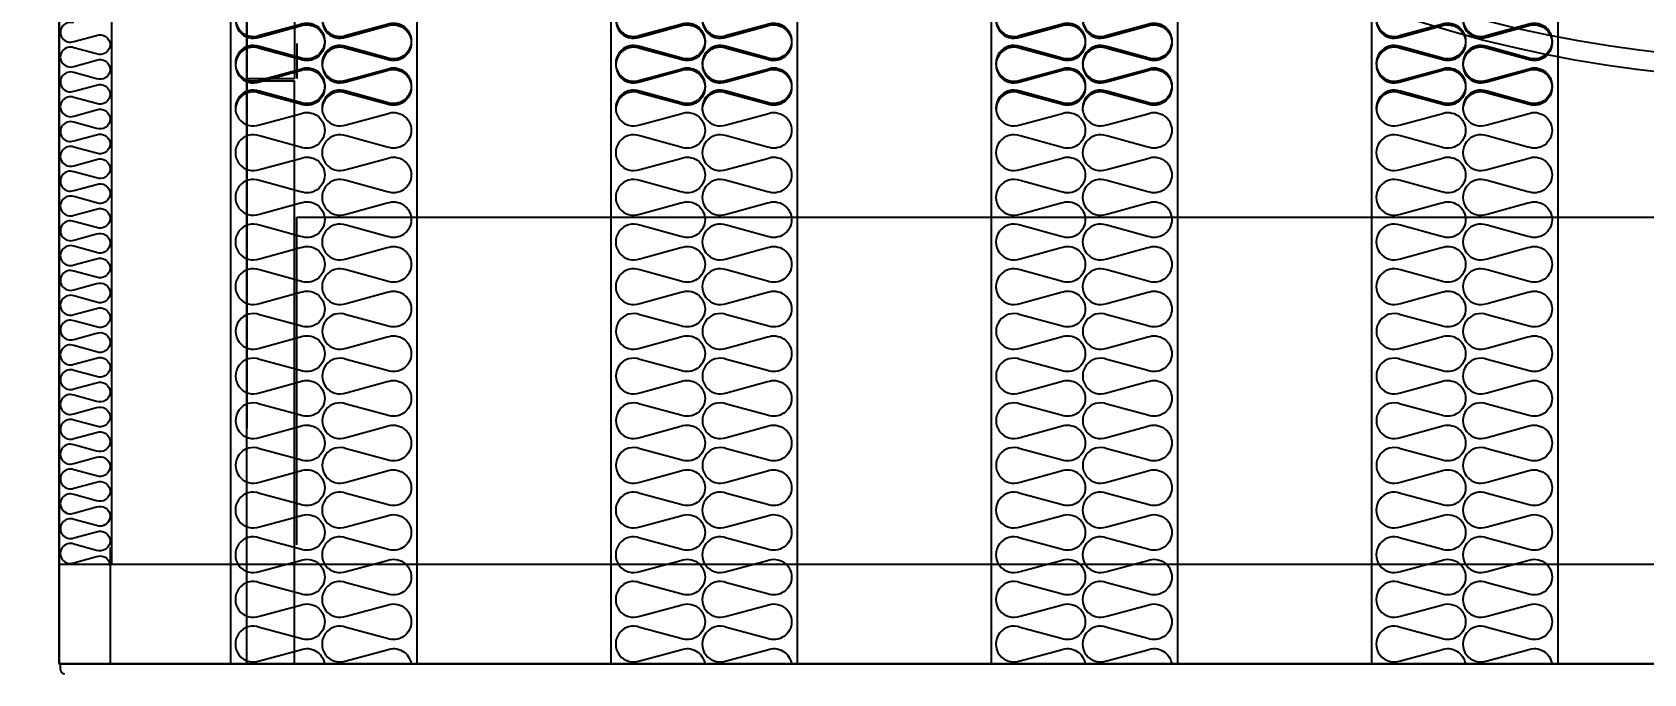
# Model space of a CAD drawing. Header units: millimetres. Extents: x 2911 to 32318, y 2586 to 23381.
# Drawn here: x 7168 to 8464, y 9303 to 9819 of the extents above; entities that cross this region are included whole.
import ezdxf

# ---------------------------------------------------------------- set-up
doc = ezdxf.new("R2010")
doc.units = ezdxf.units.MM
doc.linetypes.add('HIDDEN', pattern=[0.375, 0.25, -0.125])
for name, color, linetype in [('SMS', 220, 'Continuous'), ('냉각탑', 4, 'Continuous'), ('냉각탑_dim', 1, 'Continuous'), ('냉각탑_찬넬방진', 1, 'Continuous')]:
    doc.layers.add(name, color=color, linetype=linetype)
doc.styles.add('HY울릉도L', font='')
doc.styles.get('HY울릉도L').set_extended_font_data('HY울릉도L')
doc.dimstyles.new('성지DIM', dxfattribs={"dimtxt": 3.5, "dimasz": 3, "dimexe": 1, "dimexo": 2.5, "dimgap": 2, "dimtad": 1, "dimdec": 0, "dimzin": 3, "dimdsep": 46, "dimtxsty": 'HY울릉도L', "dimblk": 'ARCHTICK', "dimcen": -2, "dimclrd": 256, "dimclre": 256, "dimclrt": 7, "dimadec": 0, "dimazin": 0, "dimtfac": 1, "dimtdec": 0, "dimtofl": 0, "dimtmove": 0, "dimatfit": 3, "dimfxl": 1, "dimtolj": 1, "dimtzin": 0, "dimlwe": -1, "dimarcsym": 0})

# ---------------------------------------------------------------- blocks, each defined once
blk = doc.blocks.new('_ArchTick')
at = {"color": 0, "linetype": 'ByBlock', "const_width": 0.15}
blk.add_lwpolyline([(-0.5, -0.5), (0.5, 0.5)], dxfattribs=at)
blk = doc.blocks.new('*D675')
at = {"layer": 'Defpoints', "color": 0, "transparency": 16777216}
for p in [(6532.2, 12311.1), (7189.4, 12311.1), (7189.4, 9311.1)]:
    blk.add_point(p, dxfattribs=at)
at = {"layer": '냉각탑_dim', "transparency": 16777216}
for p, q in [((7089.4, 12311.1), (6492.2, 12311.1)), ((7089.4, 9311.1), (6492.2, 9311.1))]:
    blk.add_line(p, q, dxfattribs=at)
at = {"layer": '냉각탑_dim', "lineweight": -2, "transparency": 16777216}
blk.add_line((6532.2, 9311.1), (6532.2, 12311.1), dxfattribs=at)
at = {"layer": '냉각탑_dim', "lineweight": -2, "transparency": 16777216, "xscale": 120, "yscale": 120, "zscale": 120}
for p, rotation in [((6532.2, 12311.1), 90), ((6532.2, 9311.1), 270)]:
    blk.add_blockref('_ArchTick', p, dxfattribs=dict(at, rotation=rotation))
at = {"layer": '냉각탑_dim', "color": 7, "transparency": 16777216, "insert": (6382.2, 10811.1), "char_height": 140, "attachment_point": 5, "rotation": 90, "style": 'HY울릉도L'}
blk.add_mtext('\\A1;3000', dxfattribs=at)
blk = doc.blocks.new('A$C1FB73ED1')
for radius in [1280, 1260]:
    blk.add_circle((1280, 1280), radius)
blk = doc.blocks.new('3')
for p, q in [((7189.4, 12311.1), (7189.4, 9311.1)), ((7340.3, 11943.6), (7340.3, 9781.8)), ((7378.7, 11943.6), (7378.7, 9781.8)), ((7380.6, 9809.9), (7380.6, 9781.8)), ((7340.3, 9781.8), (7378.7, 9781.8)), ((7340.3, 9779.9), (7340.3, 9500.5)), ((7340.3, 9311.1), (7340.3, 9779.9)), ((7340.3, 9779.9), (7378.7, 9779.9)), ((7378.7, 9311.1), (7378.7, 9779.9)), ((7380.6, 9406.8), (7380.6, 9670.2)), ((7380.6, 9670.2), (9889.4, 9670.2)), ((7230.6, 9311.1), (7230.6, 9404.9)), ((7189.4, 9311.1), (9644.4, 9311.1)), ((7228.7, 9311.1), (7190.3, 9311.1)), ((7228.7, 9311.1), (7190.3, 9311.1)), ((9889.4, 9311.1), (7340.3, 9311.1)), ((8463.4, 9311.1), (7380.6, 9311.1)), ((9889.4, 9311.1), (7380.6, 9311.1))]:
    blk.add_line(p, q)
at = {"color": 7}
for p, q in [((7189.4, 12311.1), (7189.4, 9311.1)), ((7231.4, 12311.1), (7231.4, 9391.1)), ((7327.2, 12271.8), (7327.2, 9311.1)), ((7477.2, 12271.8), (7477.2, 9311.1)), ((7633.2, 12271.8), (7633.2, 9311.1)), ((7783.2, 12271.8), (7783.2, 9311.1)), ((7939.2, 12271.8), (7939.2, 9311.1)), ((8089.2, 12271.8), (8089.2, 9311.1)), ((8245.2, 12271.8), (8245.2, 9311.1)), ((8395.2, 12271.8), (8395.2, 9311.1)), ((9889.4, 9391.1), (7189.4, 9391.1)), ((7189.4, 9311.1), (9644.4, 9311.1))]:
    blk.add_line(p, q, dxfattribs=at)
at = {"ltscale": 500}
blk.add_lwpolyline([(7189.4, 12311.1), (9889.1, 12311.1), (9889.1, 9311.1), (7189.4, 9311.1)], close=True, dxfattribs=at)
at = {"layer": 'SMS', "color": 5}
for points in [[(7350.6, 9841.8, 1.449198), (7350.6, 9815), (7383.5, 9823.9, -0.524856), (7403, 9810.4, -0.524856), (7383.5, 9797), (7350.6, 9805.9, 0.440524), (7331.7, 9796.4, 0.440524)], [(7420.3, 9841.8, 1.449198), (7420.3, 9815), (7453.2, 9823.9, -0.524856), (7472.6, 9810.4, -0.524856), (7453.2, 9797), (7420.3, 9805.9, 0.440524), (7401.3, 9796.4, 0.440524)], [(7656.6, 9841.8, 1.449198), (7656.6, 9815), (7689.5, 9823.9, -0.524856), (7709, 9810.4, -0.524856), (7689.5, 9797), (7656.6, 9805.9, 0.440524), (7637.7, 9796.4, 0.440524)], [(7726.3, 9841.8, 1.449198), (7726.3, 9815), (7759.2, 9823.9, -0.524856), (7778.6, 9810.4, -0.524856), (7759.2, 9797), (7726.3, 9805.9, 0.440524), (7707.3, 9796.4, 0.440524)], [(7962.6, 9841.8, 1.449198), (7962.6, 9815), (7995.5, 9823.9, -0.524856), (8015, 9810.4, -0.524856), (7995.5, 9797), (7962.6, 9805.9, 0.440524), (7943.7, 9796.4, 0.440524)], [(8032.3, 9841.8, 1.449198), (8032.3, 9815), (8065.2, 9823.9, -0.524856), (8084.6, 9810.4, -0.524856), (8065.2, 9797), (8032.3, 9805.9, 0.440524), (8013.3, 9796.4, 0.440524)], [(8268.6, 9841.8, 1.449198), (8268.6, 9815), (8301.5, 9823.9, -0.524856), (8321, 9810.4, -0.524856), (8301.5, 9797), (8268.6, 9805.9, 0.440524), (8249.7, 9796.4, 0.440524)], [(8338.3, 9841.8, 1.449198), (8338.3, 9815), (8371.2, 9823.9, -0.524856), (8390.6, 9810.4, -0.524856), (8371.2, 9797), (8338.3, 9805.9, 0.440524), (8319.3, 9796.4, 0.440524)], [(7350.6, 9843.2, 1.449198), (7350.6, 9816.4), (7383.5, 9825.3, -0.524856), (7403, 9811.8, -0.524856), (7383.5, 9798.4), (7350.6, 9807.3, 1.449198), (7350.6, 9780.4), (7383.5, 9789.3, -0.524856), (7403, 9775.9, -0.524856), (7383.5, 9762.5), (7350.6, 9771.4, 1.449198), (7350.6, 9744.5), (7383.5, 9753.4, -0.524856), (7403, 9740, -0.524856), (7383.5, 9726.6), (7350.6, 9735.5, 1.449198), (7350.6, 9708.6), (7383.5, 9717.5, -0.524856), (7403, 9704.1, -0.524856), (7383.5, 9690.7), (7350.6, 9699.6, 1.449198), (7350.6, 9672.7), (7383.5, 9681.6, -0.524856), (7403, 9668.2, -0.524856), (7383.5, 9654.8), (7350.6, 9663.7, 1.449198), (7350.6, 9636.8), (7383.5, 9645.7, -0.524856), (7403, 9632.3, -0.524856), (7383.5, 9618.8), (7350.6, 9627.8, 1.449198), (7350.6, 9600.9), (7383.5, 9609.8, -0.524856), (7403, 9596.4, -0.524856), (7383.5, 9582.9), (7350.6, 9591.8, 1.449198), (7350.6, 9565), (7383.5, 9573.9, -0.524856), (7403, 9560.5, -0.524856), (7383.5, 9547), (7350.6, 9555.9, 1.449198), (7350.6, 9529.1), (7383.5, 9538, -0.524856), (7403, 9524.5, -0.524856), (7383.5, 9511.1), (7350.6, 9520, 1.449198), (7350.6, 9493.2), (7383.5, 9502.1, -0.524856), (7403, 9488.6, -0.524856), (7383.5, 9475.2), (7350.6, 9484.1, 1.449198), (7350.6, 9457.3), (7383.5, 9466.2, -0.524856), (7403, 9452.7, -0.524856), (7383.5, 9439.3), (7350.6, 9448.2, 1.449198), (7350.6, 9421.3), (7383.5, 9430.2, -0.524856), (7403, 9416.8, -0.524856), (7383.5, 9403.4), (7350.6, 9412.3, 1.449198), (7350.6, 9385.4), (7383.5, 9394.3, -0.524856), (7403, 9380.9, -0.524856), (7383.5, 9367.5), (7350.6, 9376.4, 1.449198), (7350.6, 9349.5), (7383.5, 9358.4, -0.524856), (7403, 9345, -0.524856), (7383.5, 9331.6), (7350.6, 9340.5, 1.449198), (7350.6, 9313.6), (7383.5, 9322.5, -0.479826), (7402.8, 9311.1, -0.479826)], [(7420.3, 9843.2, 1.449198), (7420.3, 9816.4), (7453.2, 9825.3, -0.524856), (7472.6, 9811.8, -0.524856), (7453.2, 9798.4), (7420.3, 9807.3, 1.449198), (7420.3, 9780.4), (7453.2, 9789.3, -0.524856), (7472.6, 9775.9, -0.524856), (7453.2, 9762.5), (7420.3, 9771.4, 1.449198), (7420.3, 9744.5), (7453.2, 9753.4, -0.524856), (7472.6, 9740, -0.524856), (7453.2, 9726.6), (7420.3, 9735.5, 1.449198), (7420.3, 9708.6), (7453.2, 9717.5, -0.524856), (7472.6, 9704.1, -0.524856), (7453.2, 9690.7), (7420.3, 9699.6, 1.449198), (7420.3, 9672.7), (7453.2, 9681.6, -0.524856), (7472.6, 9668.2, -0.524856), (7453.2, 9654.8), (7420.3, 9663.7, 1.449198), (7420.3, 9636.8), (7453.2, 9645.7, -0.524856), (7472.6, 9632.3, -0.524856), (7453.2, 9618.8), (7420.3, 9627.8, 1.449198), (7420.3, 9600.9), (7453.2, 9609.8, -0.524856), (7472.6, 9596.4, -0.524856), (7453.2, 9582.9), (7420.3, 9591.8, 1.449198), (7420.3, 9565), (7453.2, 9573.9, -0.524856), (7472.6, 9560.5, -0.524856), (7453.2, 9547), (7420.3, 9555.9, 1.449198), (7420.3, 9529.1), (7453.2, 9538, -0.524856), (7472.6, 9524.5, -0.524856), (7453.2, 9511.1), (7420.3, 9520, 1.449198), (7420.3, 9493.2), (7453.2, 9502.1, -0.524856), (7472.6, 9488.6, -0.524856), (7453.2, 9475.2), (7420.3, 9484.1, 1.449198), (7420.3, 9457.3), (7453.2, 9466.2, -0.524856), (7472.6, 9452.7, -0.524856), (7453.2, 9439.3), (7420.3, 9448.2, 1.449198), (7420.3, 9421.3), (7453.2, 9430.2, -0.524856), (7472.6, 9416.8, -0.524856), (7453.2, 9403.4), (7420.3, 9412.3, 1.449198), (7420.3, 9385.4), (7453.2, 9394.3, -0.524856), (7472.6, 9380.9, -0.524856), (7453.2, 9367.5), (7420.3, 9376.4, 1.449198), (7420.3, 9349.5), (7453.2, 9358.4, -0.524856), (7472.6, 9345, -0.524856), (7453.2, 9331.6), (7420.3, 9340.5, 1.449198), (7420.3, 9313.6), (7453.2, 9322.5, -0.479826), (7472.5, 9311.1, -0.479826)], [(7656.6, 9843.2, 1.449198), (7656.6, 9816.4), (7689.5, 9825.3, -0.524856), (7709, 9811.8, -0.524856), (7689.5, 9798.4), (7656.6, 9807.3, 1.449198), (7656.6, 9780.4), (7689.5, 9789.3, -0.524856), (7709, 9775.9, -0.524856), (7689.5, 9762.5), (7656.6, 9771.4, 1.449198), (7656.6, 9744.5), (7689.5, 9753.4, -0.524856), (7709, 9740, -0.524856), (7689.5, 9726.6), (7656.6, 9735.5, 1.449198), (7656.6, 9708.6), (7689.5, 9717.5, -0.524856), (7709, 9704.1, -0.524856), (7689.5, 9690.7), (7656.6, 9699.6, 1.449198), (7656.6, 9672.7), (7689.5, 9681.6, -0.524856), (7709, 9668.2, -0.524856), (7689.5, 9654.8), (7656.6, 9663.7, 1.449198), (7656.6, 9636.8), (7689.5, 9645.7, -0.524856), (7709, 9632.3, -0.524856), (7689.5, 9618.8), (7656.6, 9627.8, 1.449198), (7656.6, 9600.9), (7689.5, 9609.8, -0.524856), (7709, 9596.4, -0.524856), (7689.5, 9582.9), (7656.6, 9591.8, 1.449198), (7656.6, 9565), (7689.5, 9573.9, -0.524856), (7709, 9560.5, -0.524856), (7689.5, 9547), (7656.6, 9555.9, 1.449198), (7656.6, 9529.1), (7689.5, 9538, -0.524856), (7709, 9524.5, -0.524856), (7689.5, 9511.1), (7656.6, 9520, 1.449198), (7656.6, 9493.2), (7689.5, 9502.1, -0.524856), (7709, 9488.6, -0.524856), (7689.5, 9475.2), (7656.6, 9484.1, 1.449198), (7656.6, 9457.3), (7689.5, 9466.2, -0.524856), (7709, 9452.7, -0.524856), (7689.5, 9439.3), (7656.6, 9448.2, 1.449198), (7656.6, 9421.3), (7689.5, 9430.2, -0.524856), (7709, 9416.8, -0.524856), (7689.5, 9403.4), (7656.6, 9412.3, 1.449198), (7656.6, 9385.4), (7689.5, 9394.3, -0.524856), (7709, 9380.9, -0.524856), (7689.5, 9367.5), (7656.6, 9376.4, 1.449198), (7656.6, 9349.5), (7689.5, 9358.4, -0.524856), (7709, 9345, -0.524856), (7689.5, 9331.6), (7656.6, 9340.5, 1.449198), (7656.6, 9313.6), (7689.5, 9322.5, -0.479826), (7708.8, 9311.1, -0.479826)], [(7726.3, 9843.2, 1.449198), (7726.3, 9816.4), (7759.2, 9825.3, -0.524856), (7778.6, 9811.8, -0.524856), (7759.2, 9798.4), (7726.3, 9807.3, 1.449198), (7726.3, 9780.4), (7759.2, 9789.3, -0.524856), (7778.6, 9775.9, -0.524856), (7759.2, 9762.5), (7726.3, 9771.4, 1.449198), (7726.3, 9744.5), (7759.2, 9753.4, -0.524856), (7778.6, 9740, -0.524856), (7759.2, 9726.6), (7726.3, 9735.5, 1.449198), (7726.3, 9708.6), (7759.2, 9717.5, -0.524856), (7778.6, 9704.1, -0.524856), (7759.2, 9690.7), (7726.3, 9699.6, 1.449198), (7726.3, 9672.7), (7759.2, 9681.6, -0.524856), (7778.6, 9668.2, -0.524856), (7759.2, 9654.8), (7726.3, 9663.7, 1.449198), (7726.3, 9636.8), (7759.2, 9645.7, -0.524856), (7778.6, 9632.3, -0.524856), (7759.2, 9618.8), (7726.3, 9627.8, 1.449198), (7726.3, 9600.9), (7759.2, 9609.8, -0.524856), (7778.6, 9596.4, -0.524856), (7759.2, 9582.9), (7726.3, 9591.8, 1.449198), (7726.3, 9565), (7759.2, 9573.9, -0.524856), (7778.6, 9560.5, -0.524856), (7759.2, 9547), (7726.3, 9555.9, 1.449198), (7726.3, 9529.1), (7759.2, 9538, -0.524856), (7778.6, 9524.5, -0.524856), (7759.2, 9511.1), (7726.3, 9520, 1.449198), (7726.3, 9493.2), (7759.2, 9502.1, -0.524856), (7778.6, 9488.6, -0.524856), (7759.2, 9475.2), (7726.3, 9484.1, 1.449198), (7726.3, 9457.3), (7759.2, 9466.2, -0.524856), (7778.6, 9452.7, -0.524856), (7759.2, 9439.3), (7726.3, 9448.2, 1.449198), (7726.3, 9421.3), (7759.2, 9430.2, -0.524856), (7778.6, 9416.8, -0.524856), (7759.2, 9403.4), (7726.3, 9412.3, 1.449198), (7726.3, 9385.4), (7759.2, 9394.3, -0.524856), (7778.6, 9380.9, -0.524856), (7759.2, 9367.5), (7726.3, 9376.4, 1.449198), (7726.3, 9349.5), (7759.2, 9358.4, -0.524856), (7778.6, 9345, -0.524856), (7759.2, 9331.6), (7726.3, 9340.5, 1.449198), (7726.3, 9313.6), (7759.2, 9322.5, -0.479826), (7778.5, 9311.1, -0.479826)], [(7962.6, 9843.2, 1.449198), (7962.6, 9816.4), (7995.5, 9825.3, -0.524856), (8015, 9811.8, -0.524856), (7995.5, 9798.4), (7962.6, 9807.3, 1.449198), (7962.6, 9780.4), (7995.5, 9789.3, -0.524856), (8015, 9775.9, -0.524856), (7995.5, 9762.5), (7962.6, 9771.4, 1.449198), (7962.6, 9744.5), (7995.5, 9753.4, -0.524856), (8015, 9740, -0.524856), (7995.5, 9726.6), (7962.6, 9735.5, 1.449198), (7962.6, 9708.6), (7995.5, 9717.5, -0.524856), (8015, 9704.1, -0.524856), (7995.5, 9690.7), (7962.6, 9699.6, 1.449198), (7962.6, 9672.7), (7995.5, 9681.6, -0.524856), (8015, 9668.2, -0.524856), (7995.5, 9654.8), (7962.6, 9663.7, 1.449198), (7962.6, 9636.8), (7995.5, 9645.7, -0.524856), (8015, 9632.3, -0.524856), (7995.5, 9618.8), (7962.6, 9627.8, 1.449198), (7962.6, 9600.9), (7995.5, 9609.8, -0.524856), (8015, 9596.4, -0.524856), (7995.5, 9582.9), (7962.6, 9591.8, 1.449198), (7962.6, 9565), (7995.5, 9573.9, -0.524856), (8015, 9560.5, -0.524856), (7995.5, 9547), (7962.6, 9555.9, 1.449198), (7962.6, 9529.1), (7995.5, 9538, -0.524856), (8015, 9524.5, -0.524856), (7995.5, 9511.1), (7962.6, 9520, 1.449198), (7962.6, 9493.2), (7995.5, 9502.1, -0.524856), (8015, 9488.6, -0.524856), (7995.5, 9475.2), (7962.6, 9484.1, 1.449198), (7962.6, 9457.3), (7995.5, 9466.2, -0.524856), (8015, 9452.7, -0.524856), (7995.5, 9439.3), (7962.6, 9448.2, 1.449198), (7962.6, 9421.3), (7995.5, 9430.2, -0.524856), (8015, 9416.8, -0.524856), (7995.5, 9403.4), (7962.6, 9412.3, 1.449198), (7962.6, 9385.4), (7995.5, 9394.3, -0.524856), (8015, 9380.9, -0.524856), (7995.5, 9367.5), (7962.6, 9376.4, 1.449198), (7962.6, 9349.5), (7995.5, 9358.4, -0.524856), (8015, 9345, -0.524856), (7995.5, 9331.6), (7962.6, 9340.5, 1.449198), (7962.6, 9313.6), (7995.5, 9322.5, -0.479826), (8014.8, 9311.1, -0.479826)], [(8032.3, 9843.2, 1.449198), (8032.3, 9816.4), (8065.2, 9825.3, -0.524856), (8084.6, 9811.8, -0.524856), (8065.2, 9798.4), (8032.3, 9807.3, 1.449198), (8032.3, 9780.4), (8065.2, 9789.3, -0.524856), (8084.6, 9775.9, -0.524856), (8065.2, 9762.5), (8032.3, 9771.4, 1.449198), (8032.3, 9744.5), (8065.2, 9753.4, -0.524856), (8084.6, 9740, -0.524856), (8065.2, 9726.6), (8032.3, 9735.5, 1.449198), (8032.3, 9708.6), (8065.2, 9717.5, -0.524856), (8084.6, 9704.1, -0.524856), (8065.2, 9690.7), (8032.3, 9699.6, 1.449198), (8032.3, 9672.7), (8065.2, 9681.6, -0.524856), (8084.6, 9668.2, -0.524856), (8065.2, 9654.8), (8032.3, 9663.7, 1.449198), (8032.3, 9636.8), (8065.2, 9645.7, -0.524856), (8084.6, 9632.3, -0.524856), (8065.2, 9618.8), (8032.3, 9627.8, 1.449198), (8032.3, 9600.9), (8065.2, 9609.8, -0.524856), (8084.6, 9596.4, -0.524856), (8065.2, 9582.9), (8032.3, 9591.8, 1.449198), (8032.3, 9565), (8065.2, 9573.9, -0.524856), (8084.6, 9560.5, -0.524856), (8065.2, 9547), (8032.3, 9555.9, 1.449198), (8032.3, 9529.1), (8065.2, 9538, -0.524856), (8084.6, 9524.5, -0.524856), (8065.2, 9511.1), (8032.3, 9520, 1.449198), (8032.3, 9493.2), (8065.2, 9502.1, -0.524856), (8084.6, 9488.6, -0.524856), (8065.2, 9475.2), (8032.3, 9484.1, 1.449198), (8032.3, 9457.3), (8065.2, 9466.2, -0.524856), (8084.6, 9452.7, -0.524856), (8065.2, 9439.3), (8032.3, 9448.2, 1.449198), (8032.3, 9421.3), (8065.2, 9430.2, -0.524856), (8084.6, 9416.8, -0.524856), (8065.2, 9403.4), (8032.3, 9412.3, 1.449198), (8032.3, 9385.4), (8065.2, 9394.3, -0.524856), (8084.6, 9380.9, -0.524856), (8065.2, 9367.5), (8032.3, 9376.4, 1.449198), (8032.3, 9349.5), (8065.2, 9358.4, -0.524856), (8084.6, 9345, -0.524856), (8065.2, 9331.6), (8032.3, 9340.5, 1.449198), (8032.3, 9313.6), (8065.2, 9322.5, -0.479826), (8084.5, 9311.1, -0.479826)], [(8268.6, 9843.2, 1.449198), (8268.6, 9816.4), (8301.5, 9825.3, -0.524856), (8321, 9811.8, -0.524856), (8301.5, 9798.4), (8268.6, 9807.3, 1.449198), (8268.6, 9780.4), (8301.5, 9789.3, -0.524856), (8321, 9775.9, -0.524856), (8301.5, 9762.5), (8268.6, 9771.4, 1.449198), (8268.6, 9744.5), (8301.5, 9753.4, -0.524856), (8321, 9740, -0.524856), (8301.5, 9726.6), (8268.6, 9735.5, 1.449198), (8268.6, 9708.6), (8301.5, 9717.5, -0.524856), (8321, 9704.1, -0.524856), (8301.5, 9690.7), (8268.6, 9699.6, 1.449198), (8268.6, 9672.7), (8301.5, 9681.6, -0.524856), (8321, 9668.2, -0.524856), (8301.5, 9654.8), (8268.6, 9663.7, 1.449198), (8268.6, 9636.8), (8301.5, 9645.7, -0.524856), (8321, 9632.3, -0.524856), (8301.5, 9618.8), (8268.6, 9627.8, 1.449198), (8268.6, 9600.9), (8301.5, 9609.8, -0.524856), (8321, 9596.4, -0.524856), (8301.5, 9582.9), (8268.6, 9591.8, 1.449198), (8268.6, 9565), (8301.5, 9573.9, -0.524856), (8321, 9560.5, -0.524856), (8301.5, 9547), (8268.6, 9555.9, 1.449198), (8268.6, 9529.1), (8301.5, 9538, -0.524856), (8321, 9524.5, -0.524856), (8301.5, 9511.1), (8268.6, 9520, 1.449198), (8268.6, 9493.2), (8301.5, 9502.1, -0.524856), (8321, 9488.6, -0.524856), (8301.5, 9475.2), (8268.6, 9484.1, 1.449198), (8268.6, 9457.3), (8301.5, 9466.2, -0.524856), (8321, 9452.7, -0.524856), (8301.5, 9439.3), (8268.6, 9448.2, 1.449198), (8268.6, 9421.3), (8301.5, 9430.2, -0.524856), (8321, 9416.8, -0.524856), (8301.5, 9403.4), (8268.6, 9412.3, 1.449198), (8268.6, 9385.4), (8301.5, 9394.3, -0.524856), (8321, 9380.9, -0.524856), (8301.5, 9367.5), (8268.6, 9376.4, 1.449198), (8268.6, 9349.5), (8301.5, 9358.4, -0.524856), (8321, 9345, -0.524856), (8301.5, 9331.6), (8268.6, 9340.5, 1.449198), (8268.6, 9313.6), (8301.5, 9322.5, -0.479826), (8320.8, 9311.1, -0.479826)], [(8338.3, 9843.2, 1.449198), (8338.3, 9816.4), (8371.2, 9825.3, -0.524856), (8390.6, 9811.8, -0.524856), (8371.2, 9798.4), (8338.3, 9807.3, 1.449198), (8338.3, 9780.4), (8371.2, 9789.3, -0.524856), (8390.6, 9775.9, -0.524856), (8371.2, 9762.5), (8338.3, 9771.4, 1.449198), (8338.3, 9744.5), (8371.2, 9753.4, -0.524856), (8390.6, 9740, -0.524856), (8371.2, 9726.6), (8338.3, 9735.5, 1.449198), (8338.3, 9708.6), (8371.2, 9717.5, -0.524856), (8390.6, 9704.1, -0.524856), (8371.2, 9690.7), (8338.3, 9699.6, 1.449198), (8338.3, 9672.7), (8371.2, 9681.6, -0.524856), (8390.6, 9668.2, -0.524856), (8371.2, 9654.8), (8338.3, 9663.7, 1.449198), (8338.3, 9636.8), (8371.2, 9645.7, -0.524856), (8390.6, 9632.3, -0.524856), (8371.2, 9618.8), (8338.3, 9627.8, 1.449198), (8338.3, 9600.9), (8371.2, 9609.8, -0.524856), (8390.6, 9596.4, -0.524856), (8371.2, 9582.9), (8338.3, 9591.8, 1.449198), (8338.3, 9565), (8371.2, 9573.9, -0.524856), (8390.6, 9560.5, -0.524856), (8371.2, 9547), (8338.3, 9555.9, 1.449198), (8338.3, 9529.1), (8371.2, 9538, -0.524856), (8390.6, 9524.5, -0.524856), (8371.2, 9511.1), (8338.3, 9520, 1.449198), (8338.3, 9493.2), (8371.2, 9502.1, -0.524856), (8390.6, 9488.6, -0.524856), (8371.2, 9475.2), (8338.3, 9484.1, 1.449198), (8338.3, 9457.3), (8371.2, 9466.2, -0.524856), (8390.6, 9452.7, -0.524856), (8371.2, 9439.3), (8338.3, 9448.2, 1.449198), (8338.3, 9421.3), (8371.2, 9430.2, -0.524856), (8390.6, 9416.8, -0.524856), (8371.2, 9403.4), (8338.3, 9412.3, 1.449198), (8338.3, 9385.4), (8371.2, 9394.3, -0.524856), (8390.6, 9380.9, -0.524856), (8371.2, 9367.5), (8338.3, 9376.4, 1.449198), (8338.3, 9349.5), (8371.2, 9358.4, -0.524856), (8390.6, 9345, -0.524856), (8371.2, 9331.6), (8338.3, 9340.5, 1.449198), (8338.3, 9313.6), (8371.2, 9322.5, -0.479826), (8390.5, 9311.1, -0.479826)], [(7201.1, 9826.3, 1.449198), (7201.1, 9811.4), (7219.4, 9816.3, -0.524856), (7230.2, 9808.9, -0.524856), (7219.4, 9801.4), (7201.1, 9806.4, 1.449198), (7201.1, 9791.4), (7219.4, 9796.4, -0.524856), (7230.2, 9788.9, -0.524856), (7219.4, 9781.5), (7201.1, 9786.4, 1.449198), (7201.1, 9771.5), (7219.4, 9776.4, -0.524856), (7230.2, 9769, -0.524856), (7219.4, 9761.5), (7201.1, 9766.5, 1.449198), (7201.1, 9751.5), (7219.4, 9756.5, -0.524856), (7230.2, 9749, -0.524856), (7219.4, 9741.6), (7201.1, 9746.5, 1.449198), (7201.1, 9731.6), (7219.4, 9736.5, -0.524856), (7230.2, 9729.1, -0.524856), (7219.4, 9721.6), (7201.1, 9726.6, 1.449198), (7201.1, 9711.6), (7219.4, 9716.6, -0.524856), (7230.2, 9709.1, -0.524856), (7219.4, 9701.7), (7201.1, 9706.6, 1.449198), (7201.1, 9691.7), (7219.4, 9696.6, -0.524856), (7230.2, 9689.2, -0.524856), (7219.4, 9681.7), (7201.1, 9686.7, 1.449198), (7201.1, 9671.7), (7219.4, 9676.7, -0.524856), (7230.2, 9669.2, -0.524856), (7219.4, 9661.8), (7201.1, 9666.7, 1.449198), (7201.1, 9651.8), (7219.4, 9656.7, -0.524856), (7230.2, 9649.3, -0.524856), (7219.4, 9641.8), (7201.1, 9646.8, 1.449198), (7201.1, 9631.8), (7219.4, 9636.8, -0.524856), (7230.2, 9629.3, -0.524856), (7219.4, 9621.9), (7201.1, 9626.8, 1.449198), (7201.1, 9611.9), (7219.4, 9616.8, -0.524856), (7230.2, 9609.4, -0.524856), (7219.4, 9601.9), (7201.1, 9606.9, 1.449198), (7201.1, 9591.9), (7219.4, 9596.9, -0.524856), (7230.2, 9589.4, -0.524856), (7219.4, 9582), (7201.1, 9586.9, 1.449198), (7201.1, 9572), (7219.4, 9576.9, -0.524856), (7230.2, 9569.5, -0.524856), (7219.4, 9562), (7201.1, 9567, 1.449198), (7201.1, 9552), (7219.4, 9557, -0.524856), (7230.2, 9549.5, -0.524856), (7219.4, 9542.1), (7201.1, 9547, 1.449198), (7201.1, 9532.1), (7219.4, 9537, -0.524856), (7230.2, 9529.6, -0.524856), (7219.4, 9522.1), (7201.1, 9527.1, 1.449198), (7201.1, 9512.1), (7219.4, 9517.1, -0.524856), (7230.2, 9509.6, -0.524856), (7219.4, 9502.2), (7201.1, 9507.1, 1.449198), (7201.1, 9492.2), (7219.4, 9497.1, -0.524856), (7230.2, 9489.7, -0.524856), (7219.4, 9482.2), (7201.1, 9487.2, 1.449198), (7201.1, 9472.2), (7219.4, 9477.2, -0.524856), (7230.2, 9469.7, -0.524856), (7219.4, 9462.3), (7201.1, 9467.2, 1.449198), (7201.1, 9452.3), (7219.4, 9457.2, -0.524856), (7230.2, 9449.8, -0.524856), (7219.4, 9442.3), (7201.1, 9447.3, 1.449198), (7201.1, 9432.3), (7219.4, 9437.3, -0.524856), (7230.2, 9429.8, -0.417249), (7222.2, 9421.8)], [(7350.6, 9805.9, 1.449198), (7350.6, 9779.1), (7383.5, 9788, -0.524856), (7403, 9774.5, -0.524856), (7383.5, 9761.1), (7350.6, 9770, 0.54148), (7331.2, 9755.8, 0.54148)], [(7420.3, 9805.9, 1.449198), (7420.3, 9779.1), (7453.2, 9788, -0.524856), (7472.6, 9774.5, -0.524856), (7453.2, 9761.1), (7420.3, 9770, 0.54148), (7400.8, 9755.8, 0.54148)], [(7656.6, 9805.9, 1.449198), (7656.6, 9779.1), (7689.5, 9788, -0.524856), (7709, 9774.5, -0.524856), (7689.5, 9761.1), (7656.6, 9770, 0.54148), (7637.2, 9755.8, 0.54148)], [(7726.3, 9805.9, 1.449198), (7726.3, 9779.1), (7759.2, 9788, -0.524856), (7778.6, 9774.5, -0.524856), (7759.2, 9761.1), (7726.3, 9770, 0.54148), (7706.8, 9755.8, 0.54148)], [(7962.6, 9805.9, 1.449198), (7962.6, 9779.1), (7995.5, 9788, -0.524856), (8015, 9774.5, -0.524856), (7995.5, 9761.1), (7962.6, 9770, 0.54148), (7943.2, 9755.8, 0.54148)], [(8032.3, 9805.9, 1.449198), (8032.3, 9779.1), (8065.2, 9788, -0.524856), (8084.6, 9774.5, -0.524856), (8065.2, 9761.1), (8032.3, 9770, 0.54148), (8012.8, 9755.8, 0.54148)], [(8268.6, 9805.9, 1.449198), (8268.6, 9779.1), (8301.5, 9788, -0.524856), (8321, 9774.5, -0.524856), (8301.5, 9761.1), (8268.6, 9770, 0.54148), (8249.2, 9755.8, 0.54148)], [(8338.3, 9805.9, 1.449198), (8338.3, 9779.1), (8371.2, 9788, -0.524856), (8390.6, 9774.5, -0.524856), (8371.2, 9761.1), (8338.3, 9770, 0.54148), (8318.8, 9755.8, 0.54148)], [(7190.6, 9437.8, 0.446849), (7201.1, 9432.3), (7219.4, 9437.3, -0.524856), (7230.2, 9429.8, -0.524856), (7219.4, 9422.4), (7201.1, 9427.3, 1.449198), (7201.1, 9412.4), (7219.4, 9417.3, -0.524856), (7230.2, 9409.9, -0.524856), (7219.4, 9402.4), (7201.1, 9407.4, 1.449198), (7201.1, 9392.4), (7219.4, 9397.4, -0.476486), (7230.1, 9391.1, -0.476486)]]:
    blk.add_lwpolyline(points, format="xyb", dxfattribs=at)
at = {"layer": '냉각탑', "color": 6, "linetype": 'HIDDEN'}
for p, q in [((7340.3, 9311.1), (7340.3, 12111.1)), ((7697.7, 9311.1), (7340.3, 9311.1))]:
    blk.add_line(p, q, dxfattribs=at)
at = {"layer": '냉각탑', "ltscale": 30}
for q in [(7340.3, 12111.1), (9889.4, 9311.1)]:
    blk.add_line((7340.3, 9311.1), q, dxfattribs=at)
at = {"layer": '냉각탑_찬넬방진', "ltscale": 150}
for p, q in [((7190.3, 9311.1), (7242.3, 9311.1)), ((7190.3, 9306.4), (7190.3, 9311.1)), ((7190.3, 9311.1), (7242.3, 9311.1)), ((7190.3, 9311.1), (7242.3, 9311.1)), ((7190.3, 9306.4), (7190.3, 9311.1)), ((7190.3, 9311.1), (7242.3, 9311.1))]:
    blk.add_line(p, q, dxfattribs=at)
at = {"layer": '냉각탑_찬넬방진', "ltscale": 30}
blk.add_line((7340.3, 9311.1), (9851.9, 9311.1), dxfattribs=at)
blk.add_line((7340.3, 9311.1), (9851.9, 9311.1), dxfattribs=at)
at = {"layer": '냉각탑_찬넬방진', "linetype": 'HIDDEN'}
for q in [(7340.3, 9311.1), (7363.2, 9311.1)]:
    blk.add_line((8260.2, 9311.1), q, dxfattribs=at)
at = {"layer": '냉각탑_찬넬방진', "ltscale": 150}
blk.add_arc((7193.5, 9306.4), 3.18, 180, 270, dxfattribs=at)
blk.add_arc((7193.5, 9306.4), 3.18, 180, 270, dxfattribs=at)
at = {"layer": '냉각탑', "xscale": 0.7829768747821867, "yscale": 0.7829768747821867, "zscale": 0.7829768747821867}
blk.add_blockref('A$C1FB73ED1', (7584, 9780.8), dxfattribs=at)

msp = doc.modelspace()

# ---------------------------------------------------------------- block references
msp.add_blockref('3', (0, 0))

# ---------------------------------------------------------------- dimensions: what is measured, and where the dimension line sits
at = {"layer": '냉각탑_dim'}
dim = msp.add_linear_dim(base=(6532.2, 12311.1), p1=(7189.4, 9311.1), p2=(7189.4, 12311.1), angle=90, dimstyle='성지DIM', override={"dimscale": 40}, dxfattribs=at)
dim.commit()
dim.dimension.update_dxf_attribs({"geometry": '*D675', "text_midpoint": (6382.2, 10811.1)})

doc.saveas('drawing.dxf')
